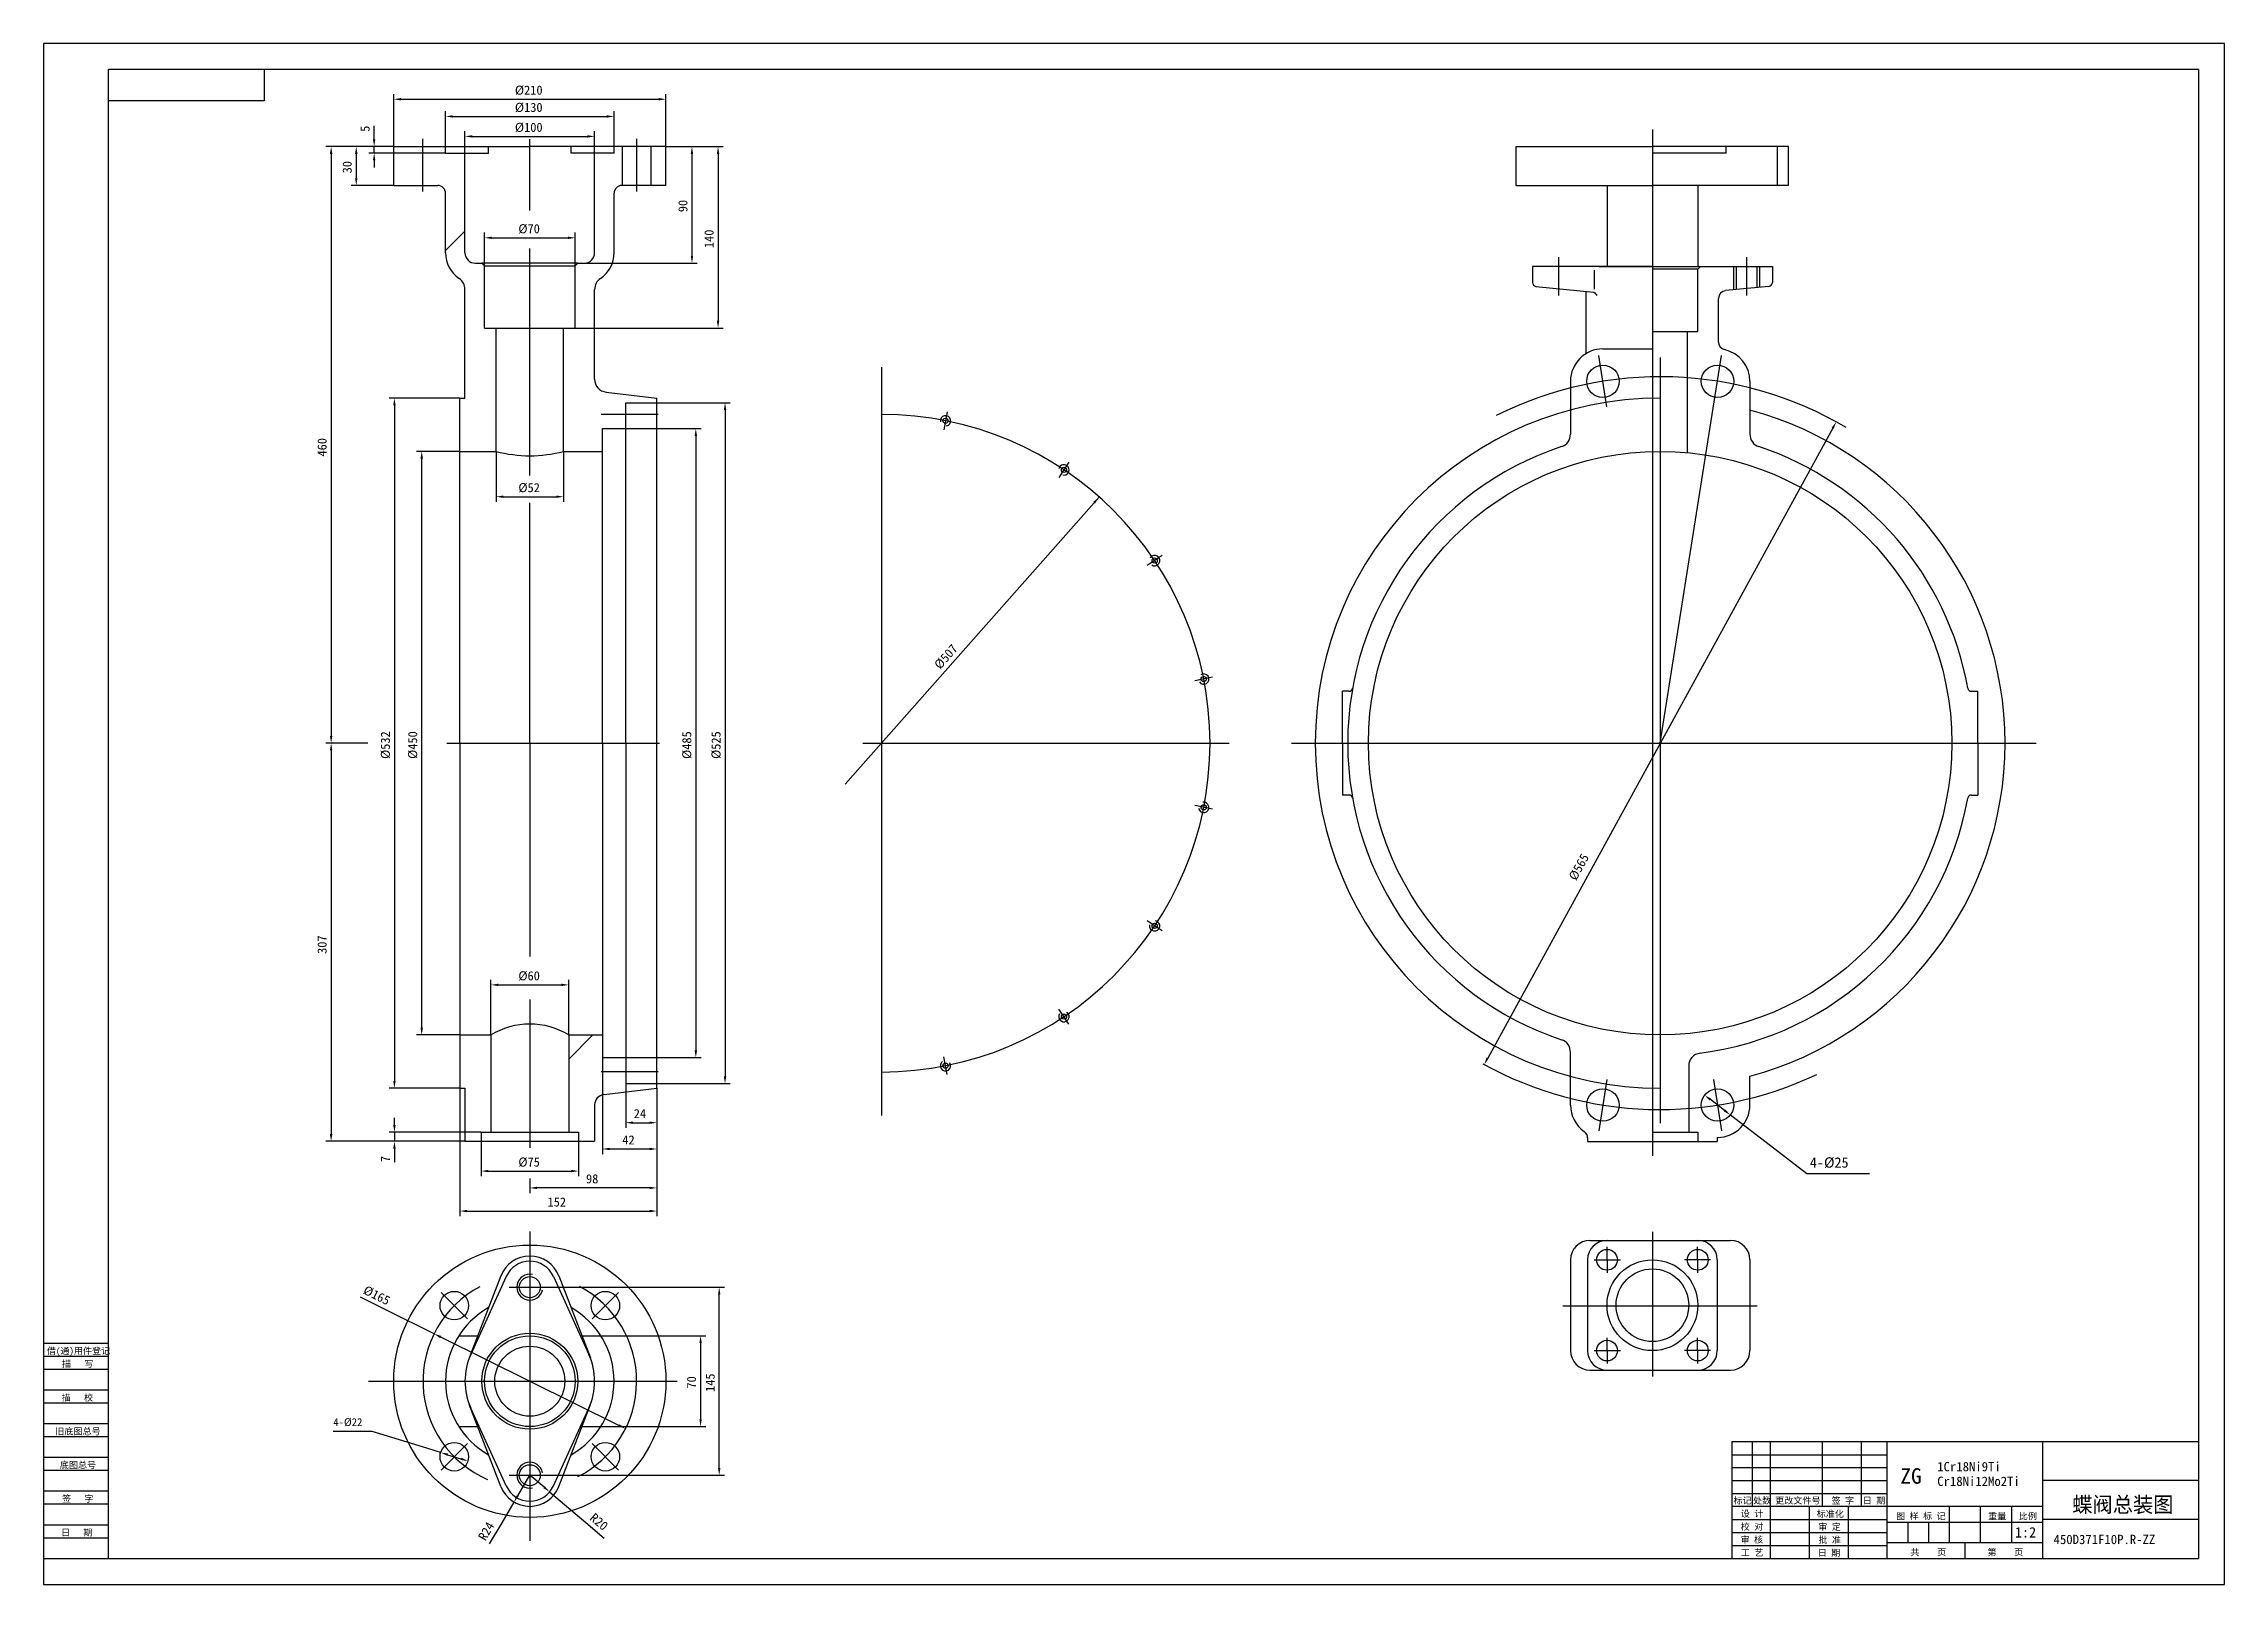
# Model space of a CAD drawing. Header units: metres. Extents: x 0 to 841, y 0 to 594.
import ezdxf

# ---------------------------------------------------------------- set-up
doc = ezdxf.new("R2010")
doc.units = ezdxf.units.M
for name, color, linetype in [('B', 3, 'Continuous'), ('C', 6, 'Continuous'), ('D', 1, 'Continuous'), ('FL', 5, 'Continuous'), ('HA', 5, 'Continuous'), ('T', 7, 'Continuous'), ('TL', 4, 'Continuous')]:
    doc.layers.add(name, color=color, linetype=linetype)

# ---------------------------------------------------------------- blocks, each defined once
blk = doc.blocks.new('TUKUN1')
at = {"layer": 'FL'}
for p, q in [((841, 594), (0, 594)), ((0, 594), (0, 0)), ((841, 0), (841, 594)), ((0, 83), (25, 83)), ((0, 75), (25, 75)), ((0, 70), (25, 70)), ((0, 62), (25, 62)), ((0, 57), (25, 57)), ((659, 30), (659, 55)), ((666, 10), (666, 55)), ((686, 30), (686, 55)), ((701, 30), (701, 55)), ((0, 49), (25, 49)), ((0, 44), (25, 44)), ((651, 50), (711, 50)), ((651, 45), (711, 45)), ((0, 36), (25, 36)), ((651, 40), (711, 40)), ((651, 35), (711, 35)), ((0, 31), (25, 31)), ((696, 10), (696, 30)), ((0, 23), (25, 23)), ((0, 18), (25, 18)), ((651, 25), (711, 25)), ((651, 20), (711, 20)), ((651, 15), (711, 15)), ((0, 0), (841, 0))]:
    blk.add_line(p, q, dxfattribs=at)
at = {"layer": 'TL'}
for p, q in [((831, 584), (25, 584)), ((25, 10), (25, 584)), ((85, 584), (85, 572)), ((831, 584), (831, 10)), ((85, 572), (25, 572)), ((0, 93), (25, 93)), ((0, 88), (25, 88)), ((831, 55), (651, 55)), ((651, 55), (651, 10)), ((711, 10), (711, 55)), ((771, 10), (771, 55)), ((831, 40), (771, 40)), ((771, 30), (651, 30)), ((681, 10), (681, 30)), ((735, 16), (735, 30)), ((747, 16), (747, 30)), ((759, 16), (759, 30)), ((711, 24), (771, 24)), ((719, 16), (719, 24)), ((727, 16), (727, 24)), ((831, 25), (771, 25)), ((0, 10), (831, 10)), ((771, 16), (711, 16)), ((741, 10), (741, 16))]:
    blk.add_line(p, q, dxfattribs=at)
at = {"layer": 'T'}
for s, p in [('借(通)用件登记', (1.26, 88.76)), ('描   写', (7.09, 83.76)), ('描   校', (6.98, 70.76)), ('旧底图总号', (4.52, 57.76)), ('底图总号', (6.25, 44.76)), ('签   字', (7.1, 31.76)), ('标记', (651.71, 31.07)), ('处数', (659.22, 31.07)), ('更改文件号', (667.75, 31.07)), ('签 字', (689.53, 31.07)), ('日 期', (701.57, 31.07)), ('设 计', (654.5, 25.99)), ('标准化', (683.77, 25.93)), ('图 样 标 记', (714.4, 25.04)), ('重量', (749.88, 25.04)), ('比例', (761.7, 25.04)), ('日   期', (6.72, 18.76)), ('校 对', (654.48, 20.99)), ('审 核', (654.41, 15.99)), ('批 准', (684.46, 15.93)), ('审 定', (684.39, 20.93)), ('工 艺', (654.52, 10.99)), ('日 期', (684.18, 10.93)), ('共    页', (719.91, 11.13)), ('第    页', (749.62, 11.13))]:
    blk.add_text(s, height=2.5, dxfattribs=at).set_placement(p)

msp = doc.modelspace()

# ---------------------------------------------------------------- hatches: boundary and pattern name
at = {"layer": 'HA'}
h = msp.add_hatch(dxfattribs=at)
h.set_pattern_fill('ANSI31', scale=40)
h.paths.add_polyline_path([(162.5, 551.81), (155, 551.81), (155, 554.31), (146.25, 554.31), (146.25, 539.31), (152, 539.31, -0.41), (155, 536.31), (155, 513.36, 0.25), (160.3, 503.41, -0.25), (162.5, 499.27), (162.5, 457.31), (160.5, 457.31), (160.5, 436.81), (174.5, 436.81), (174.5, 484.36), (170, 484.36), (170, 508.36), (169, 509.36), (166.5, 509.36, -0.41), (162.5, 513.36)])
h.paths.add_polyline_path([(146.25, 554.31), (135, 554.31), (135, 539.31), (146.25, 539.31)])
h.paths.add_polyline_path([(240, 554.31), (234.25, 554.31), (234.25, 539.31), (240, 539.31)])
h.paths.add_polyline_path([(223.25, 554.31), (220, 554.31), (220, 551.81), (212.5, 551.81), (212.5, 513.36, -0.41), (208.5, 509.36), (206, 509.36), (205, 508.36), (205, 484.36), (200.5, 484.36), (200.5, 436.81), (215.5, 436.81), (215.5, 445.56), (224.5, 445.56), (224.5, 455.56), (236.5, 455.56), (236.5, 457.31), (216.91, 459.65, -0.38), (212.5, 464.61), (212.5, 499.27, -0.25), (214.71, 503.41, 0.25), (220, 513.36), (220, 536.31, -0.41), (223, 539.31), (223.25, 539.31)])
h.paths.add_polyline_path([(172.5, 211.81), (160.5, 211.81), (160.5, 191.31), (162.5, 191.31), (162.5, 170.81), (168.75, 170.81), (168.75, 174.31), (172.5, 174.31)])
h.paths.add_polyline_path([(224.5, 203.06), (215.5, 203.06), (215.5, 211.81), (202.5, 211.81), (202.5, 174.31), (206.25, 174.31), (206.25, 170.81), (212.5, 170.81), (212.5, 184.84, -0.39), (216.11, 188.82), (236.5, 191.31), (236.5, 193.06), (224.5, 193.06)])

# ---------------------------------------------------------------- linework, layer by layer
at = {"layer": 'B'}
for p, q in [((588.83, 452.73), (588.83, 443.4)), ((500.92, 324.31), (500.92, 344.31)), ((503.33, 344.31), (500.92, 344.31)), ((500.92, 324.31), (500.92, 304.31)), ((503.33, 304.31), (500.92, 304.31)), ((588.83, 195.89), (588.83, 205.22)), ((160.12, 95.83), (167.45, 95.83)), ((207.56, 95.83), (214.89, 95.83)), ((160.12, 60.83), (167.45, 60.83)), ((207.56, 60.83), (214.89, 60.83))]:
    msp.add_line(p, q, dxfattribs=at)
for centre, radius, start, end in [((623.42, 324.31), 120.5, 108.39, 251.61), ((583.83, 443.4), 5, 288.39, 0), ((503.33, 345.81), 1.5, 270, 349.85), ((503.33, 302.81), 1.5, 10.15, 90), ((583.83, 205.22), 5, 0, 71.61)]:
    msp.add_arc(centre, radius, start, end, dxfattribs=at)
at = {"layer": 'C'}
for p, q in [((146.25, 536.99), (146.25, 557.34)), ((187.5, 529.71), (187.5, 557.14)), ((228.75, 536.99), (228.75, 557.34)), ((620.42, 560.88), (620.42, 165.22)), ((187.5, 427.56), (187.5, 514.97)), ((584.17, 511.69), (584.17, 496.93)), ((656.67, 511.69), (656.67, 496.93)), ((602.88, 454.01), (599.76, 473.71)), ((623.42, 324.31), (647.09, 473.71)), ((623.42, 473), (623.42, 177.75)), ((323.07, 469.23), (323.07, 180.79)), ((236.95, 451.04), (215.05, 451.04)), ((348.48, 452.02), (347.11, 445.16)), ((395.43, 432.58), (391.54, 426.76)), ((187.5, 324.31), (187.5, 416.93)), ((431.37, 396.64), (425.55, 392.75)), ((450.81, 349.69), (443.95, 348.32)), ((155.5, 324.31), (237.5, 324.31)), ((187.5, 324.31), (187.5, 242.07)), ((315.92, 324.28), (457.25, 324.28)), ((481.3, 324.31), (768.47, 324.31)), ((450.81, 298.87), (443.95, 300.23)), ((431.37, 251.91), (425.55, 255.8)), ((187.5, 225.44), (187.5, 168.26)), ((395.43, 215.98), (391.54, 221.8)), ((348.48, 196.53), (347.11, 203.4)), ((236.95, 197.58), (215.05, 197.58)), ((602.88, 194.62), (599.76, 174.91)), ((643.97, 194.62), (647.09, 174.91)), ((187.5, 136.07), (187.5, 16.84)), ((620.42, 135.89), (620.42, 80.09)), ((603.02, 125.12), (603.02, 130.09)), ((637.82, 125.12), (637.82, 130.09)), ((597.99, 125.12), (608.06, 125.12)), ((603.02, 125.12), (603.02, 120.15)), ((642.86, 125.12), (632.79, 125.12)), ((637.82, 125.12), (637.82, 120.15)), ((163.45, 102.39), (153.26, 112.58)), ((179.5, 114.58), (195.5, 114.58)), ((211.56, 102.39), (221.75, 112.58)), ((585.94, 107.35), (660.84, 107.35)), ((603.02, 90.12), (603.02, 95.09)), ((637.82, 90.12), (637.82, 95.09)), ((597.99, 90.12), (608.06, 90.12)), ((603.02, 90.12), (603.02, 85.15)), ((642.86, 90.12), (632.79, 90.12)), ((637.82, 90.12), (637.82, 85.15)), ((125.27, 78.33), (244.37, 78.33)), ((163.45, 54.28), (153.26, 44.09)), ((211.56, 54.28), (221.75, 44.09)), ((179.5, 42.08), (195.5, 42.08))]:
    msp.add_line(p, q, dxfattribs=at)
for centre, radius, start, end in [((623.42, 324.31), 141.25, 59.49, 116.58), ((323.07, 324.28), 126.75, 270, 90), ((623.42, 324.31), 141.25, 241.03, 295.31), ((187.5, 78.33), 41.2, 117.92, 246.73), ((187.5, 78.33), 41.2, 296.73, 62.37)]:
    msp.add_arc(centre, radius, start, end, dxfattribs=at)
at = {"layer": 'D'}
for p, q in [((135, 554.31), (135, 574.57)), ((137.8, 572.57), (237.2, 572.57)), ((240, 554.31), (240, 574.57)), ((155, 554.31), (155, 567.93)), ((157.8, 565.93), (217.2, 565.93)), ((220, 554.31), (220, 567.93)), ((127.46, 559.91), (127.46, 562.34)), ((127.46, 557.11), (127.46, 559.91)), ((162.5, 551.81), (162.5, 560.24)), ((165.3, 558.24), (209.7, 558.24)), ((212.5, 551.81), (212.5, 560.24)), ((118.56, 554.31), (108.88, 554.31)), ((110.88, 551.51), (110.88, 327.11)), ((125.46, 554.31), (118.56, 554.31)), ((120.56, 551.51), (120.56, 542.11)), ((135, 554.31), (125.46, 554.31)), ((155, 551.81), (125.46, 551.81)), ((127.46, 551.81), (127.46, 554.31)), ((127.46, 549.01), (127.46, 546.21)), ((240, 554.31), (252.03, 554.31)), ((250.03, 551.51), (250.03, 512.16)), ((252.03, 554.31), (262.1, 554.31)), ((260.1, 551.51), (260.1, 487.16)), ((135, 539.31), (118.56, 539.31)), ((170, 508.36), (170, 521.14)), ((172.8, 519.14), (202.2, 519.14)), ((205, 508.36), (205, 521.14)), ((208.5, 509.36), (252.03, 509.36)), ((205, 484.36), (262.1, 484.36)), ((160.5, 457.31), (133.28, 457.31)), ((135.28, 454.51), (135.28, 194.11)), ((236.5, 455.56), (264.8, 455.56)), ((262.8, 452.76), (262.8, 195.86)), ((689.95, 445.73), (556.89, 202.9)), ((224.5, 445.56), (253.53, 445.56)), ((251.53, 442.76), (251.53, 205.86)), ((160.5, 436.81), (143.81, 436.81)), ((145.81, 214.61), (145.81, 434.01)), ((174.5, 436.81), (174.5, 417.33)), ((200.5, 436.81), (200.5, 417.33)), ((177.3, 419.33), (197.7, 419.33)), ((407.06, 419.2), (309.07, 308.46)), ((125.09, 324.31), (108.88, 324.31)), ((110.88, 321.51), (110.88, 173.61)), ((172.5, 211.81), (172.5, 233.12)), ((175.3, 231.12), (199.7, 231.12)), ((202.5, 211.81), (202.5, 233.12)), ((160.5, 211.81), (143.81, 211.81)), ((215.5, 203.06), (215.5, 165.85)), ((224.5, 203.06), (253.53, 203.06)), ((160.5, 191.31), (133.28, 191.31)), ((160.5, 191.31), (160.5, 141.92)), ((224.5, 193.06), (224.5, 175.99)), ((236.5, 193.06), (264.8, 193.06)), ((236.5, 191.31), (236.5, 175.99)), ((648.26, 182.71), (642.78, 186.9)), ((135.29, 177.11), (135.29, 179.91)), ((227.3, 177.99), (233.7, 177.99)), ((650.48, 181), (665.92, 169.18)), ((162.5, 170.81), (108.88, 170.81)), ((168.75, 174.31), (133.29, 174.31)), ((135.29, 170.81), (133.29, 170.81)), ((135.29, 174.31), (135.29, 170.81)), ((168.75, 170.81), (168.75, 157.33)), ((206.25, 170.81), (206.25, 157.33)), ((236.5, 175.99), (236.5, 165.85)), ((665.92, 169.18), (679.94, 158.45)), ((135.29, 168.01), (135.29, 165.21)), ((135.29, 165.21), (135.29, 162.79)), ((218.3, 167.85), (233.7, 167.85)), ((236.5, 165.85), (236.5, 150.85)), ((171.55, 159.33), (203.45, 159.33)), ((187.5, 156.5), (187.5, 150.85)), ((233.7, 152.85), (190.3, 152.85)), ((679.94, 158.45), (704.12, 158.45)), ((163.3, 143.92), (233.7, 143.92)), ((236.5, 150.85), (236.5, 141.92)), ((132.53, 105.55), (122.15, 110.7)), ((195.5, 114.58), (262.54, 114.58)), ((260.54, 44.88), (260.54, 111.78)), ((150.58, 96.62), (132.53, 105.55)), ((153.09, 95.37), (221.92, 61.29)), ((214.89, 95.83), (255.35, 95.83)), ((253.35, 93.03), (253.35, 63.63)), ((126.7, 59), (111.61, 59)), ((147.77, 52.48), (126.7, 59)), ((214.89, 60.83), (255.35, 60.83)), ((153.12, 50.83), (147.77, 52.48)), ((155.79, 50), (160.95, 48.4)), ((182.82, 34.16), (187.5, 42.08)), ((193.01, 37.44), (187.5, 42.08)), ((195.5, 42.08), (262.54, 42.08)), ((195.15, 35.64), (209.15, 23.83)), ((181.4, 31.75), (176.68, 23.76)), ((176.68, 23.76), (171.88, 15.64)), ((209.15, 23.83), (216.23, 17.86))]:
    msp.add_line(p, q, dxfattribs=at)
for points in [[(137.8, 573.03), (137.8, 572.1), (135, 572.57)], [(237.2, 573.03), (237.2, 572.1), (240, 572.57)], [(157.8, 566.39), (157.8, 565.46), (155, 565.93)], [(217.2, 566.39), (217.2, 565.46), (220, 565.93)], [(127, 557.11), (127.93, 557.11), (127.46, 554.31)], [(165.3, 558.7), (165.3, 557.77), (162.5, 558.24)], [(209.7, 558.7), (209.7, 557.77), (212.5, 558.24)], [(110.41, 551.51), (111.35, 551.51), (110.88, 554.31)], [(120.09, 551.51), (121.03, 551.51), (120.56, 554.31)], [(127, 549.01), (127.93, 549.01), (127.46, 551.81)], [(249.56, 551.51), (250.49, 551.51), (250.03, 554.31)], [(259.63, 551.51), (260.56, 551.51), (260.1, 554.31)], [(120.09, 542.11), (121.03, 542.11), (120.56, 539.31)], [(172.8, 519.61), (172.8, 518.68), (170, 519.14)], [(202.2, 519.61), (202.2, 518.68), (205, 519.14)], [(249.56, 512.16), (250.49, 512.16), (250.03, 509.36)], [(259.63, 487.16), (260.56, 487.16), (260.1, 484.36)], [(134.81, 454.51), (135.75, 454.51), (135.28, 457.31)], [(262.33, 452.76), (263.27, 452.76), (262.8, 455.56)], [(690.36, 445.51), (689.55, 445.95), (691.3, 448.19)], [(251.06, 442.76), (252, 442.76), (251.53, 445.56)], [(145.34, 434.01), (146.28, 434.01), (145.81, 436.81)], [(177.3, 419.8), (177.3, 418.86), (174.5, 419.33)], [(197.7, 419.8), (197.7, 418.86), (200.5, 419.33)], [(405.49, 416.74), (407.06, 419.2), (404.81, 417.35)], [(110.41, 327.11), (111.35, 327.11), (110.88, 324.31)], [(110.41, 321.51), (111.35, 321.51), (110.88, 324.31)], [(175.3, 231.59), (175.3, 230.66), (172.5, 231.12)], [(199.7, 231.59), (199.7, 230.66), (202.5, 231.12)], [(145.34, 214.61), (146.28, 214.61), (145.81, 211.81)], [(251.06, 205.86), (252, 205.86), (251.53, 203.06)], [(557.3, 202.67), (556.48, 203.12), (555.55, 200.44)], [(134.81, 194.11), (135.75, 194.11), (135.28, 191.31)], [(262.33, 195.86), (263.27, 195.86), (262.8, 193.06)], [(642.5, 186.53), (643.06, 187.27), (640.56, 188.6)], [(134.82, 177.11), (135.76, 177.11), (135.29, 174.31)], [(227.3, 178.46), (227.3, 177.52), (224.5, 177.99)], [(233.7, 178.46), (233.7, 177.52), (236.5, 177.99)], [(647.98, 182.33), (648.54, 183.08), (650.48, 181)], [(110.41, 173.61), (111.35, 173.61), (110.88, 170.81)], [(134.82, 168.01), (135.76, 168.01), (135.29, 170.81)], [(218.3, 168.32), (218.3, 167.39), (215.5, 167.85)], [(233.7, 168.32), (233.7, 167.39), (236.5, 167.85)], [(171.55, 159.8), (171.55, 158.87), (168.75, 159.33)], [(203.45, 159.8), (203.45, 158.87), (206.25, 159.33)], [(190.3, 153.31), (190.3, 152.38), (187.5, 152.85)], [(233.7, 153.31), (233.7, 152.38), (236.5, 152.85)], [(163.3, 144.39), (163.3, 143.46), (160.5, 143.92)], [(233.7, 144.39), (233.7, 143.46), (236.5, 143.92)], [(260.08, 111.78), (261.01, 111.78), (260.54, 114.58)], [(152.89, 94.95), (153.3, 95.79), (150.58, 96.62)], [(252.89, 93.03), (253.82, 93.03), (253.35, 95.83)], [(221.71, 60.87), (222.12, 61.71), (224.43, 60.05)], [(252.89, 63.63), (253.82, 63.63), (253.35, 60.83)], [(155.65, 49.55), (155.93, 50.44), (153.12, 50.83)], [(160.81, 47.96), (161.09, 48.85), (163.63, 47.57)], [(260.08, 44.88), (261.01, 44.88), (260.54, 42.08)], [(183.23, 33.92), (182.42, 34.4), (181.4, 31.75)], [(192.71, 37.09), (193.31, 37.8), (195.15, 35.64)]]:
    msp.add_solid(points, dxfattribs=at)
at = {"layer": 'FL'}
for p, q in [((651.67, 508.06), (651.67, 499.06)), ((661.67, 508.06), (661.67, 500.06))]:
    msp.add_line(p, q, dxfattribs=at)
for centre, radius, start, end in [((347.79, 448.59), 2, 281.25, 191.25), ((393.49, 429.67), 2, 258.75, 168.75), ((428.46, 394.7), 2, 236.25, 146.25), ((447.38, 349.01), 2, 213.75, 123.75), ((447.38, 299.55), 2, 191.25, 101.25), ((428.46, 253.86), 2, 168.75, 78.75), ((393.49, 218.89), 2, 146.25, 56.25), ((347.79, 199.96), 2, 123.75, 33.75), ((187.5, 114.58), 5, 78.75, 348.75), ((187.5, 42.08), 5, 11.25, 281.25)]:
    msp.add_arc(centre, radius, start, end, dxfattribs=at)
at = {"layer": 'TL'}
for p, q in [((135, 554.31), (187.5, 554.31)), ((135, 539.31), (135, 554.31)), ((155, 551.81), (155, 554.31)), ((155, 551.81), (171.6, 551.81)), ((162.5, 513.36), (162.5, 551.81)), ((171.6, 551.81), (171.6, 554.31)), ((240, 554.31), (187.5, 554.31)), ((203.4, 551.81), (203.4, 554.31)), ((220, 551.81), (203.4, 551.81)), ((212.5, 513.36), (212.5, 551.81)), ((220, 551.81), (220, 554.31)), ((223.25, 539.31), (223.25, 554.31)), ((234.25, 539.31), (234.25, 554.31)), ((240, 539.31), (240, 554.31)), ((567.92, 554.31), (620.42, 554.31)), ((567.92, 539.31), (567.92, 554.31)), ((672.92, 554.31), (620.42, 554.31)), ((648.82, 551.81), (620.42, 551.81)), ((648.82, 551.81), (648.82, 554.31)), ((668.72, 539.31), (668.72, 554.31)), ((672.92, 539.31), (672.92, 554.31)), ((135, 539.31), (152, 539.31)), ((240, 539.31), (223, 539.31)), ((567.92, 539.31), (620.42, 539.31)), ((602.92, 539.31), (602.92, 508.06)), ((672.92, 539.31), (620.42, 539.31)), ((637.92, 539.31), (637.92, 508.06)), ((155, 513.36), (155, 536.31)), ((220, 513.36), (220, 536.31)), ((166.5, 509.36), (169, 509.36)), ((170, 508.36), (169, 509.36)), ((206, 509.36), (169, 509.36)), ((170, 484.36), (170, 508.36)), ((170, 508.36), (205, 508.36)), ((205, 508.36), (206, 509.36)), ((205, 484.36), (205, 508.36)), ((206, 509.36), (208.5, 509.36)), ((620.42, 508.06), (574.17, 508.06)), ((574.17, 508.06), (574.17, 501.92)), ((597.92, 506.65), (597.92, 499.31)), ((599.92, 508.06), (620.42, 508.06)), ((620.42, 508.06), (666.67, 508.06)), ((637.92, 507.06), (620.42, 507.06)), ((638.92, 508.06), (637.92, 507.06)), ((637.92, 483.06), (637.92, 507.06)), ((652.67, 508.06), (652.67, 499.16)), ((660.67, 508.06), (660.67, 499.96)), ((666.67, 508.06), (666.67, 501.92)), ((162.5, 457.31), (162.5, 499.27)), ((212.5, 464.61), (212.5, 499.27)), ((575.52, 500.43), (597.86, 498.19)), ((594.92, 474.56), (594.92, 498.49)), ((665.32, 500.43), (648.63, 498.76)), ((645.92, 478.95), (645.92, 495.77)), ((170, 484.36), (205, 484.36)), ((174.5, 436.81), (174.5, 484.36)), ((200.5, 436.81), (200.5, 484.36)), ((620.42, 483.06), (637.92, 483.06)), ((633.92, 436.32), (633.92, 483.06)), ((601.33, 476.32), (620.42, 476.32)), ((588.83, 463.82), (588.83, 452.73)), ((658.02, 463.82), (658.02, 443.4)), ((160.5, 324.31), (160.5, 457.31)), ((160.5, 457.31), (162.5, 457.31)), ((216.91, 459.65), (236.5, 457.31)), ((224.5, 455.56), (236.5, 455.56)), ((224.5, 324.31), (224.5, 455.56)), ((236.5, 191.31), (236.5, 457.31)), ((215.5, 324.31), (215.5, 445.56)), ((215.5, 445.56), (224.5, 445.56)), ((160.5, 436.81), (174.5, 436.81)), ((200.5, 436.81), (215.5, 436.81)), ((743.51, 344.31), (745.92, 344.31)), ((745.92, 324.31), (745.92, 344.31)), ((160.5, 324.31), (160.5, 191.31)), ((215.5, 324.31), (215.5, 203.06)), ((224.5, 324.31), (224.5, 193.06)), ((745.92, 324.31), (745.92, 304.31)), ((743.51, 304.31), (745.92, 304.31)), ((160.5, 211.81), (172.5, 211.81)), ((172.5, 211.81), (172.5, 174.31)), ((202.5, 211.81), (202.5, 174.31)), ((202.5, 211.81), (215.5, 211.81)), ((215.5, 203.06), (224.5, 203.06)), ((588.83, 184.8), (588.83, 195.89)), ((634.42, 199.84), (634.42, 174.31)), ((658.02, 184.8), (658.02, 196.04)), ((160.5, 191.31), (162.5, 191.31)), ((162.5, 191.31), (162.5, 170.81)), ((216.11, 188.82), (236.5, 191.31)), ((224.5, 193.06), (236.5, 193.06)), ((212.5, 184.84), (212.5, 170.81)), ((162.5, 170.81), (187.5, 170.81)), ((168.75, 174.31), (187.5, 174.31)), ((168.75, 174.31), (168.75, 170.81)), ((187.5, 174.31), (206.25, 174.31)), ((187.5, 170.81), (212.5, 170.81)), ((206.25, 174.31), (206.25, 170.81)), ((595.42, 172.11), (595.42, 170.8)), ((595.42, 170.8), (645.42, 170.8)), ((620.42, 174.31), (637.92, 174.31)), ((637.92, 174.31), (637.92, 170.81)), ((645.42, 172.3), (645.42, 170.8)), ((645.42, 172.3), (645.52, 172.3)), ((596.33, 132.62), (650.52, 132.62)), ((176.3, 118.89), (164.17, 87.3)), ((178.4, 118.72), (164.75, 88.68)), ((196.61, 118.72), (210.26, 88.68)), ((198.71, 118.89), (210.84, 87.3)), ((588.83, 125.12), (588.83, 90.12)), ((595.42, 125.12), (595.42, 90.12)), ((645.42, 125.12), (645.42, 90.12)), ((658.02, 125.12), (658.02, 90.12)), ((596.33, 82.62), (650.52, 82.62)), ((176.3, 37.78), (164.17, 69.37)), ((178.4, 37.95), (164.75, 67.99)), ((196.61, 37.95), (210.26, 67.99)), ((198.71, 37.78), (210.84, 69.37))]:
    msp.add_line(p, q, dxfattribs=at)
for points in [[(597.86, 498.19, -0.13), (598.97, 496.85, 0.58)], [(174.5, 436.81, 0.13), (200.5, 436.81, -4.62)], [(172.5, 211.81, -0.29), (202.5, 211.81, -1.84)]]:
    msp.add_lwpolyline(points, format="xyb", dxfattribs=at)
for centre, radius in [((601.33, 463.82), 6.25), ((645.52, 463.82), 6.25), ((347.79, 448.59), 1), ((393.49, 429.67), 1), ((623.42, 324.31), 112.5), ((428.46, 394.7), 1), ((447.38, 349.01), 1), ((447.38, 299.55), 1), ((428.46, 253.86), 1), ((393.49, 218.89), 1), ((347.79, 199.96), 1), ((601.33, 184.8), 6.25), ((645.52, 184.8), 6.25), ((187.5, 78.33), 52.5), ((602.92, 125.12), 4), ((637.92, 125.12), 4), ((187.5, 114.58), 4.05), ((620.42, 107.62), 17.5), ((620.42, 107.62), 14), ((158.37, 107.47), 5.5), ((216.64, 107.47), 5.5), ((187.5, 78.33), 18.5), ((187.5, 78.33), 17.5), ((602.92, 90.12), 4), ((637.92, 90.12), 4), ((187.5, 78.33), 13.5), ((158.37, 49.2), 5.5), ((216.64, 49.2), 5.5), ((187.5, 42.08), 4.05)]:
    msp.add_circle(centre, radius, dxfattribs=at)
for centre, radius, start, end in [((152, 536.31), 3, 0, 90), ((223, 536.31), 3, 90, 180), ((167, 513.36), 12, 180, 236.03), ((166.5, 513.36), 4, 180, 270), ((208.5, 513.36), 4, 270, 0), ((208, 513.36), 12, 303.97, 0), ((157.5, 499.27), 5, 0, 56.03), ((217.5, 499.27), 5, 123.97, 180), ((575.67, 501.92), 1.5, 180, 264.29), ((648.92, 495.77), 3, 95.71, 180), ((665.17, 501.92), 1.5, 275.71, 0), ((601.33, 463.82), 12.5, 90, 180), ((648.92, 478.95), 3, 180, 257.32), ((645.52, 463.82), 12.5, 0, 77.32), ((217.5, 464.61), 5, 180, 263.21), ((623.42, 324.31), 133, 90, 270), ((623.42, 324.31), 133, 285.08, 74.92), ((663.02, 443.4), 5, 180, 251.61), ((623.42, 324.31), 120.5, 10.15, 71.61), ((743.51, 345.81), 1.5, 190.15, 270), ((623.42, 324.31), 120.5, 277.32, 349.85), ((743.51, 302.81), 1.5, 90, 169.85), ((639.42, 199.84), 5, 97.32, 180), ((216.5, 184.84), 4, 95.71, 180), ((601.33, 184.8), 12.5, 180, 234.94), ((645.52, 184.8), 12.5, 270, 0), ((592.42, 172.11), 3, 0, 54.94), ((187.5, 114.58), 12, 21.02, 158.98), ((596.33, 125.12), 7.5, 90, 180), ((602.92, 125.12), 7.5, 90, 180), ((637.92, 125.12), 7.5, 0, 90), ((650.52, 125.12), 7.5, 0, 90), ((187.5, 114.58), 10, 24.44, 155.56), ((187.5, 78.33), 32.5, 119.27, 240.73), ((187.5, 78.33), 32.5, 299.27, 60.73), ((187.5, 78.33), 25, 155.56, 204.44), ((187.5, 78.33), 25, 335.56, 24.44), ((596.33, 90.12), 7.5, 180, 270), ((602.92, 90.12), 7.5, 180, 270), ((637.92, 90.12), 7.5, 270, 0), ((650.52, 90.12), 7.5, 270, 0), ((187.5, 42.08), 12, 201.02, 338.98), ((187.5, 42.08), 10, 204.44, 335.56)]:
    msp.add_arc(centre, radius, start, end, dxfattribs=at)

# ---------------------------------------------------------------- block references
msp.add_blockref('TUKUN1', (0, 0), dxfattribs=at)

# ---------------------------------------------------------------- texts
at = {"layer": 'D'}
for s, height, p in [('%%C210', 3.5, (181.75, 574.32)), ('%%C130', 3.5, (181.75, 567.68)), ('%%C100', 3.5, (181.75, 559.99)), ('%%C70', 3.5, (183.09, 520.89)), ('%%C52', 3.5, (183.09, 421.08)), ('%%C60', 3.5, (183.09, 232.87)), ('24', 3.5, (227.59, 179.74)), ('42', 3.5, (223.17, 169.6)), ('%%C75', 3.5, (183.09, 161.08)), ('4-%%C25', 4, (681.15, 160.65)), ('98', 3.5, (209.17, 154.6)), ('152', 3.5, (194.34, 145.67)), ('4-%%C22', 3, (111.73, 61.06)), ('ZG', 6, (716.07, 38.79)), ('1Cr18Ni9Ti', 3.6, (730.27, 43.59)), ('Cr18Ni12Mo2Ti', 3.6, (730.27, 37.95)), ('蝶阀总装图', 6, (782.35, 27.76)), ('1:2', 4, (760.24, 18.07)), ('450D371F10P.R-ZZ', 3.6, (775.14, 15.53))]:
    msp.add_text(s, height=height, dxfattribs=at).set_placement(p)
for s, rotation, p in [('5', 90, (125.71, 560)), ('30', 90, (118.81, 543.98)), ('90', 90, (248.28, 529.01)), ('140', 90, (258.35, 515.17)), ('460', 90, (109.13, 434.81)), ('%%C507', 48.5, (345.72, 352.52)), ('%%C532', 90, (133.53, 318.23)), ('%%C450', 90, (144.06, 318.23)), ('%%C485', 90, (249.78, 318.23)), ('%%C525', 90, (261.05, 318.23)), ('%%C565', 61.28, (590.98, 271.07)), ('307', 90, (109.13, 243.06)), ('7', 90, (133.54, 162.79)), ('%%C165', 333.66, (122.92, 112.26)), ('70', 90, (251.6, 75.5)), ('145', 90, (258.79, 74.17)), ('R20', 319.87, (210.35, 25.11)), ('R24', 59.42, (170.38, 16.53))]:
    msp.add_text(s, height=3.5, rotation=rotation, dxfattribs=at).set_placement(p)

doc.saveas('drawing.dxf')
